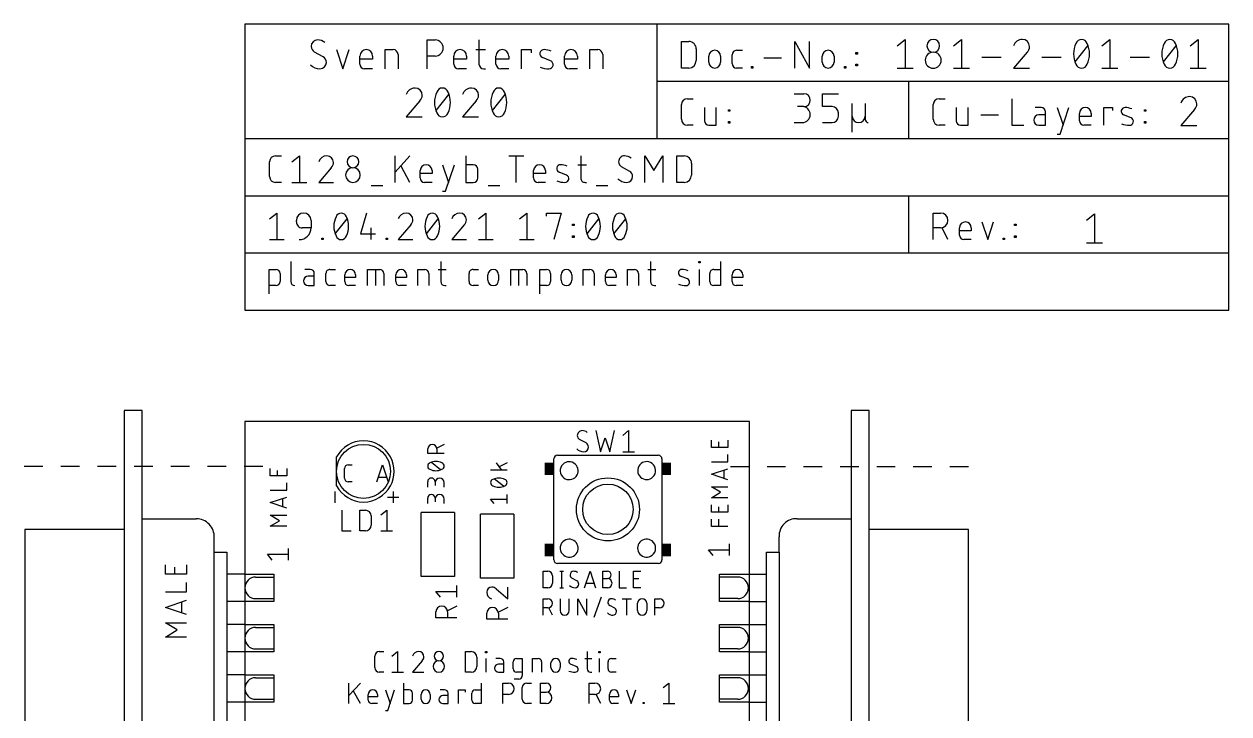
# Model space of a CAD drawing. Extents: x -12.2 to 54.6, y -5.6 to 69.1.
# Drawn here: x -12.2 to 54.6, y 30.8 to 69.1 of the extents above; entities that cross this region are included whole.
import ezdxf

# ---------------------------------------------------------------- set-up
doc = ezdxf.new("R2010")
doc.units = 0
for name, color, linetype in [('20', 30, 'CONTINUOUS'), ('21', 253, 'CONTINUOUS'), ('25', 253, 'CONTINUOUS'), ('48', 213, 'CONTINUOUS'), ('51', 253, 'CONTINUOUS')]:
    doc.layers.add(name, color=color, linetype=linetype)

# ---------------------------------------------------------------- blocks, each defined once
blk = doc.blocks.new('RECT')
blk.add_solid([(-0.5, -0.5), (0.5, -0.5), (-0.5, 0.5), (0.5, 0.5)])

msp = doc.modelspace()

# ---------------------------------------------------------------- linework, layer by layer
at = {"layer": '20'}
for p, q in [((0, 47), (0, -5)), ((28, 47), (0, 47)), ((28, -5), (28, 47))]:
    msp.add_line(p, q, dxfattribs=at)
at = {"layer": '21'}
for p, q in [((2.5485, 55.8864), (2.5485, 54.7645)), ((10.8694, 55.8864), (10.8694, 54.7645)), ((22.5046, 55.8864), (22.5046, 54.7645)), ((25.2019, 55.8116), (25.2019, 55.8864)), ((25.2019, 55.8864), (25.2767, 55.8864)), ((25.2767, 55.8116), (25.2019, 55.8116)), ((25.2767, 55.8864), (25.2767, 55.8116)), ((26.3968, 55.8864), (26.3968, 54.5402)), ((1.3589, 54.0914), (1.3589, 55.4376)), ((1.3589, 55.4376), (1.7328, 55.4376)), ((1.9572, 55.2133), (1.9572, 54.7645)), ((3.632, 55.4376), (3.3329, 55.4376)), ((3.8564, 55.0637), (3.5199, 55.0637)), ((3.8564, 54.5402), (3.8564, 55.2133)), ((4.5006, 54.7645), (4.5006, 55.2133)), ((4.725, 55.4376), (5.0241, 55.4376)), ((5.5481, 54.7645), (5.5481, 55.1385)), ((6.1464, 54.9889), (5.5481, 54.9889)), ((6.1464, 55.1385), (6.1464, 54.9889)), ((6.813, 54.5402), (6.813, 55.4376)), ((6.813, 55.4376), (7.4861, 55.4376)), ((7.2617, 54.5402), (7.2617, 55.4376)), ((7.7105, 55.2133), (7.7105, 54.5402)), ((8.3771, 54.7645), (8.3771, 55.1385)), ((8.9754, 54.9889), (8.3771, 54.9889)), ((8.9754, 55.1385), (8.9754, 54.9889)), ((9.609, 54.5402), (9.609, 55.4376)), ((9.609, 55.4376), (9.983, 55.4376)), ((10.2074, 55.2133), (10.2074, 54.5402)), ((10.7198, 55.4376), (11.1685, 55.4376)), ((12.44, 54.7645), (12.44, 55.2133)), ((12.6643, 55.4376), (12.9635, 55.4376)), ((13.4875, 54.8393), (13.4875, 55.1385)), ((14.0858, 55.1385), (14.0858, 54.8393)), ((14.7524, 54.5402), (14.7524, 55.4376)), ((14.7524, 55.4376), (15.4255, 55.4376)), ((15.2011, 54.5402), (15.2011, 55.4376)), ((15.6498, 55.2133), (15.6498, 54.5402)), ((16.3706, 54.0914), (16.3706, 55.4376)), ((16.3706, 55.4376), (16.7446, 55.4376)), ((16.969, 55.2133), (16.969, 54.7645)), ((17.5484, 54.8393), (17.5484, 55.1385)), ((18.1467, 55.1385), (18.1467, 54.8393)), ((18.7804, 54.5402), (18.7804, 55.4376)), ((18.7804, 55.4376), (19.1543, 55.4376)), ((19.3787, 55.2133), (19.3787, 54.5402)), ((20.0123, 54.7645), (20.0123, 55.1385)), ((20.6106, 54.9889), (20.0123, 54.9889)), ((20.6106, 55.1385), (20.6106, 54.9889)), ((21.2443, 54.5402), (21.2443, 55.4376)), ((21.2443, 55.4376), (21.6182, 55.4376)), ((21.8426, 55.2133), (21.8426, 54.5402)), ((22.355, 55.4376), (22.8038, 55.4376)), ((24.5594, 54.9141), (24.1854, 55.0637)), ((25.2393, 54.5402), (25.2393, 55.4376)), ((25.7985, 54.7645), (25.7985, 55.2133)), ((26.0229, 55.4376), (26.3968, 55.4376)), ((27.0391, 54.7645), (27.0391, 55.1385)), ((27.6374, 54.9889), (27.0391, 54.9889)), ((27.6374, 55.1385), (27.6374, 54.9889)), ((1.7328, 54.5402), (1.3589, 54.5402)), ((3.5199, 54.5402), (3.8564, 54.5402)), ((5.0241, 54.5402), (4.725, 54.5402)), ((6.1464, 54.5402), (5.7725, 54.5402)), ((8.9754, 54.5402), (8.6014, 54.5402)), ((11.0937, 54.5402), (11.1685, 54.5402)), ((12.9635, 54.5402), (12.6643, 54.5402)), ((16.7446, 54.5402), (16.3706, 54.5402)), ((20.6106, 54.5402), (20.2367, 54.5402)), ((22.729, 54.5402), (22.8038, 54.5402)), ((26.3968, 54.5402), (26.0229, 54.5402)), ((27.6374, 54.5402), (27.2635, 54.5402)), ((-5.7, 47.6), (-6.7, 47.6)), ((-6.7, 47.6), (-6.7, 41)), ((-5.7, 41.6), (-5.7, 47.6)), ((34.65, 47.6), (33.65, 47.6)), ((33.65, 47.6), (33.65, 41.6)), ((34.65, 41), (34.65, 47.6)), ((25.8948, 45.5561), (25.8948, 45.9625)), ((26.8092, 45.5561), (25.8948, 45.5561)), ((26.3012, 45.5561), (26.3012, 45.8609)), ((26.8092, 45.9625), (26.8092, 45.5561)), ((17.3975, 45.1188), (22.8975, 45.1188)), ((26.8092, 44.7637), (26.8092, 45.1701)), ((-11.2143, 44.5), (-12.25, 44.5)), ((-9.1786, 44.5), (-10.2143, 44.5)), ((-7.1429, 44.5), (-8.1786, 44.5)), ((-5.1071, 44.5), (-6.1429, 44.5)), ((-3.0714, 44.5), (-4.1071, 44.5)), ((-1.0357, 44.5), (-2.0714, 44.5)), ((1, 44.5), (-0.0357, 44.5)), ((1.4111, 43.9793), (1.4111, 44.3857)), ((1.8175, 43.9793), (1.8175, 44.2841)), ((2.3255, 44.3857), (2.3255, 43.9793)), ((25.8948, 44.7637), (26.8092, 44.7637)), ((25.8948, 44.0708), (26.8092, 44.3756)), ((26.5806, 44.2994), (26.5806, 43.8422)), ((26.95, 44.5), (27.9786, 44.5)), ((28.9786, 44.5), (30.0071, 44.5)), ((31.0071, 44.5), (32.0357, 44.5)), ((33.0357, 44.5), (34.0643, 44.5)), ((35.0643, 44.5), (36.0929, 44.5)), ((37.0929, 44.5), (38.1214, 44.5)), ((39.1214, 44.5), (40.15, 44.5)), ((2.3255, 43.9793), (1.4111, 43.9793)), ((2.3255, 43.1868), (2.3255, 43.5932)), ((17.1475, 40.6688), (17.1475, 43.5688)), ((23.1475, 43.5688), (23.1475, 40.7188)), ((26.8092, 43.766), (25.8948, 44.0708)), ((1.4111, 43.1868), (2.3255, 43.1868)), ((1.4111, 42.4939), (2.3255, 42.7987)), ((4.9975, 43.115), (4.9975, 42.48)), ((7.9138, 42.7975), (8.5488, 42.7975)), ((8.2313, 43.115), (8.2313, 42.48)), ((26.4028, 43.0649), (25.8948, 43.3697)), ((25.8948, 43.3697), (26.8092, 43.3697)), ((25.8948, 42.7601), (26.4028, 43.0649)), ((2.3255, 42.1891), (1.4111, 42.4939)), ((2.0968, 42.7225), (2.0968, 42.2653)), ((26.8092, 42.7601), (25.8948, 42.7601)), ((25.8948, 41.9595), (25.8948, 42.3659)), ((26.3012, 41.9595), (26.3012, 42.2643)), ((26.8092, 42.3659), (26.8092, 41.9595)), ((-5.7, 0.4), (-5.7, 41.6)), ((-5.7, 41.6), (-2.7, 41.6)), ((1.9191, 41.4881), (1.4111, 41.7929)), ((1.4111, 41.7929), (2.3255, 41.7929)), ((1.4111, 41.1833), (1.9191, 41.4881)), ((9.7854, 38.3858), (9.7854, 41.9417)), ((11.6396, 41.9417), (9.7854, 41.9417)), ((11.6396, 41.9417), (11.6396, 38.3858)), ((13.0779, 38.3045), (13.0779, 41.8605)), ((14.9321, 41.8605), (13.0779, 41.8605)), ((14.9321, 41.8605), (14.9321, 38.3045)), ((26.8092, 41.9595), (25.8948, 41.9595)), ((25.8948, 41.1671), (25.8948, 41.5735)), ((26.3012, 41.1671), (26.3012, 41.5735)), ((30.65, 41.6), (33.65, 41.6)), ((33.65, 41.6), (33.65, 0.4)), ((-6.7, 41), (-12.2, 41)), ((-12.2, 41), (-12.2, 1)), ((-6.7, 41), (-6.7, 1)), ((2.3255, 41.1833), (1.4111, 41.1833)), ((26.8092, 41.1671), (25.8948, 41.1671)), ((34.65, 1), (34.65, 41)), ((40.15, 41), (34.65, 41)), ((40.15, 1), (40.15, 41)), ((-1.7, 39.75), (-1.7, 40.55)), ((26.8992, 39.5508), (26.8992, 40.1999)), ((29.65, 39.75), (29.65, 40.6)), ((-1.7, 2.25), (-1.7, 39.75)), ((-1.7, 39.75), (-1, 39.75)), ((-1, 39.75), (-1, 2.25)), ((1.5104, 39.3001), (1.2508, 39.6246)), ((1.2508, 39.6246), (2.4192, 39.6246)), ((2.4192, 39.3001), (2.4192, 39.9492)), ((25.9904, 39.5508), (25.7308, 39.8754)), ((25.7308, 39.8754), (26.8992, 39.8754)), ((28.95, 2.25), (28.95, 39.75)), ((28.95, 39.75), (29.65, 39.75)), ((29.65, 39.75), (29.65, 2.25)), ((-4.3992, 38.5299), (-4.3992, 39.0492)), ((-3.8799, 38.5299), (-3.8799, 38.9194)), ((-3.2308, 39.0492), (-3.2308, 38.5299)), ((22.5475, 39.1187), (17.3975, 39.1187)), ((-3.2308, 38.5299), (-4.3992, 38.5299)), ((0, 38.514), (-1, 38.514)), ((11.6396, 38.3858), (9.7854, 38.3858)), ((14.9321, 38.3045), (13.0779, 38.3045)), ((16.5608, 37.7698), (16.5608, 38.6842)), ((16.5608, 38.6842), (16.8148, 38.6842)), ((17.0688, 38.4302), (17.0688, 38.0238)), ((17.4752, 38.6842), (17.6784, 38.6842)), ((17.5768, 38.6842), (17.5768, 37.7698)), ((18.4302, 38.1508), (18.1508, 38.3032)), ((18.857, 37.7698), (19.1618, 38.6842)), ((19.1618, 38.6842), (19.4666, 37.7698)), ((19.8679, 37.7698), (19.8679, 38.6842)), ((19.8679, 38.6842), (20.1219, 38.6842)), ((19.8679, 38.2778), (20.1219, 38.2778)), ((20.7691, 38.6842), (20.7691, 37.7698)), ((21.5615, 37.7698), (21.5615, 38.6842)), ((21.5615, 38.6842), (21.9679, 38.6842)), ((21.5615, 38.2778), (21.8663, 38.2778)), ((27.95, 38.514), (28.95, 38.514)), ((-4.3992, 37.5393), (-3.2308, 37.5393)), ((-3.2308, 37.5393), (-3.2308, 38.0586)), ((16.8148, 37.7698), (16.5608, 37.7698)), ((17.4752, 37.7698), (17.6784, 37.7698)), ((19.3904, 37.9984), (18.9332, 37.9984)), ((20.1219, 37.7698), (19.8679, 37.7698)), ((20.7691, 37.7698), (21.1755, 37.7698)), ((21.9679, 37.7698), (21.5615, 37.7698)), ((-4.3992, 36.6805), (-3.2308, 37.07)), ((-3.5229, 36.9726), (-3.5229, 36.3884)), ((0, 37.014), (-1, 37.014)), ((16.5608, 36.2458), (16.5608, 37.1602)), ((16.5608, 37.1602), (16.8148, 37.1602)), ((17.4991, 37.1602), (17.4991, 36.4998)), ((18.007, 36.4998), (18.007, 37.1602)), ((18.4744, 36.2458), (18.4744, 37.1602)), ((18.4744, 37.1602), (18.9824, 36.2458)), ((18.9824, 36.2458), (18.9824, 37.1602)), ((19.3786, 36.1442), (19.785, 37.2618)), ((20.5267, 36.6268), (20.2473, 36.7792)), ((20.9433, 37.1602), (21.4513, 37.1602)), ((21.1973, 36.2458), (21.1973, 37.1602)), ((21.7967, 36.4998), (21.7967, 36.9062)), ((22.3047, 36.9062), (22.3047, 36.4998)), ((22.7568, 36.2458), (22.7568, 37.1602)), ((22.7568, 37.1602), (23.0108, 37.1602)), ((27.95, 37.014), (28.95, 37.014)), ((-3.2308, 36.291), (-4.3992, 36.6805)), ((16.8148, 36.6522), (16.5608, 36.6522)), ((17.0688, 36.2458), (16.8656, 36.6522)), ((23.0108, 36.6522), (22.7568, 36.6522)), ((-3.7501, 35.4232), (-4.3992, 35.8127)), ((-4.3992, 35.8127), (-3.2308, 35.8127)), ((0, 35.72), (-1, 35.72)), ((27.95, 35.72), (28.95, 35.72)), ((-4.3992, 35.0337), (-3.7501, 35.4232)), ((-3.2308, 35.0337), (-4.3992, 35.0337)), ((0, 34.22), (-1, 34.22)), ((7.4613, 34.2265), (7.7153, 34.2265)), ((8.1635, 33.9725), (8.481, 34.2265)), ((8.481, 34.2265), (8.481, 33.0835)), ((12.2402, 33.0835), (12.2402, 34.2265)), ((12.2402, 34.2265), (12.5577, 34.2265)), ((13.3641, 34.163), (13.3641, 34.2265)), ((13.3641, 34.2265), (13.4276, 34.2265)), ((13.4276, 34.163), (13.3641, 34.163)), ((13.4276, 34.2265), (13.4276, 34.163)), ((18.9989, 34.2265), (18.9989, 33.274)), ((19.6506, 34.163), (19.6506, 34.2265)), ((19.6506, 34.2265), (19.7141, 34.2265)), ((19.7141, 34.163), (19.6506, 34.163)), ((19.7141, 34.2265), (19.7141, 34.163)), ((27.95, 34.22), (28.95, 34.22)), ((7.2073, 33.3375), (7.2073, 33.9725)), ((9.8462, 33.7185), (9.3065, 33.0835)), ((12.8752, 33.909), (12.8752, 33.401)), ((13.3959, 33.0835), (13.3959, 33.8455)), ((14.1767, 33.8455), (13.9227, 33.8455)), ((14.3672, 33.528), (14.0814, 33.528)), ((14.3672, 33.0835), (14.3672, 33.655)), ((14.8879, 33.274), (14.8879, 33.655)), ((15.0784, 33.8455), (15.3959, 33.8455)), ((15.3959, 33.8455), (15.3959, 32.893)), ((15.9613, 33.0835), (15.9613, 33.8455)), ((15.9613, 33.8455), (16.2788, 33.8455)), ((16.4693, 33.655), (16.4693, 33.0835)), ((16.99, 33.3375), (16.99, 33.5915)), ((17.498, 33.5915), (17.498, 33.3375)), ((18.3933, 33.401), (18.0758, 33.528)), ((18.8719, 33.8455), (19.2529, 33.8455)), ((19.6824, 33.0835), (19.6824, 33.8455)), ((20.1538, 33.274), (20.1538, 33.655)), ((20.3443, 33.8455), (20.5983, 33.8455)), ((0, 32.926), (-1, 32.926)), ((7.7153, 33.0835), (7.4613, 33.0835)), ((8.1635, 33.0835), (8.7985, 33.0835)), ((9.3065, 33.0835), (9.9415, 33.0835)), ((12.5577, 33.0835), (12.2402, 33.0835)), ((14.0814, 33.0835), (14.3672, 33.0835)), ((15.3959, 33.0835), (15.0784, 33.0835)), ((19.1894, 33.0835), (19.2529, 33.0835)), ((20.5983, 33.0835), (20.3443, 33.0835)), ((27.95, 32.926), (28.95, 32.926)), ((5.7785, 31.3373), (5.7785, 32.4802)), ((6.4135, 32.4802), (5.7785, 31.7818)), ((7.8042, 32.0993), (8.0582, 31.3373)), ((7.9312, 30.9563), (8.3122, 32.0993)), ((8.8014, 32.4802), (8.8014, 31.3373)), ((9.1189, 32.0993), (8.8014, 32.0993)), ((11.0868, 32.0993), (10.8328, 32.0993)), ((11.8502, 31.3373), (11.8502, 32.0993)), ((11.8502, 32.0993), (12.2312, 32.0993)), ((12.2312, 32.0993), (12.2312, 31.9723)), ((12.7886, 32.0993), (13.1061, 32.0993)), ((13.1061, 32.4802), (13.1061, 31.3373)), ((14.3129, 31.3373), (14.3129, 32.4802)), ((14.3129, 32.4802), (14.6304, 32.4802)), ((15.2054, 32.7025), (14.9514, 32.7025)), ((15.395, 31.5913), (15.395, 32.2263)), ((15.649, 32.4802), (15.903, 32.4802)), ((16.4084, 31.3373), (16.4084, 32.4802)), ((16.4084, 32.4802), (16.7259, 32.4802)), ((19.1135, 31.3373), (19.1135, 32.4802)), ((19.1135, 32.4802), (19.431, 32.4802)), ((21.188, 32.0993), (21.442, 31.3373)), ((21.442, 31.3373), (21.696, 32.0993)), ((23.22, 32.2263), (23.5375, 32.4802)), ((23.5375, 32.4802), (23.5375, 31.3373)), ((0, 31.426), (-1, 31.426)), ((6.4135, 31.3373), (6.0325, 32.0358)), ((6.8517, 31.5278), (6.8517, 31.8453)), ((7.3597, 31.7183), (6.8517, 31.7183)), ((7.3597, 31.8453), (7.3597, 31.7183)), ((9.3094, 31.5278), (9.3094, 31.9088)), ((9.7853, 31.5913), (9.7853, 31.8453)), ((10.2933, 31.8453), (10.2933, 31.5913)), ((11.2773, 31.7818), (10.9916, 31.7818)), ((11.2773, 31.3373), (11.2773, 31.9088)), ((12.5981, 31.5278), (12.5981, 31.9088)), ((14.6304, 31.8453), (14.3129, 31.8453)), ((16.4084, 31.9723), (16.7259, 31.9723)), ((19.431, 31.8453), (19.1135, 31.8453)), ((19.7485, 31.3373), (19.4945, 31.8453)), ((20.2355, 31.5278), (20.2355, 31.8453)), ((20.7435, 31.7183), (20.2355, 31.7183)), ((20.7435, 31.8453), (20.7435, 31.7183)), ((27.95, 31.426), (28.95, 31.426)), ((7.3597, 31.3373), (7.0422, 31.3373)), ((7.8042, 30.9563), (7.9312, 30.9563)), ((8.8014, 31.3373), (9.1189, 31.3373)), ((10.9916, 31.3373), (11.2773, 31.3373)), ((13.1061, 31.3373), (12.7886, 31.3373)), ((15.903, 31.3373), (15.649, 31.3373)), ((16.7259, 31.3373), (16.4084, 31.3373)), ((20.7435, 31.3373), (20.426, 31.3373)), ((22.0961, 31.3373), (22.0961, 31.4008)), ((22.0961, 31.4008), (22.1596, 31.4008)), ((22.1596, 31.3373), (22.0961, 31.3373)), ((22.1596, 31.4008), (22.1596, 31.3373)), ((23.22, 31.3373), (23.855, 31.3373))]:
    msp.add_line(p, q, dxfattribs=at)
for radius in [1.75, 1.4]:
    msp.add_circle((20.1475, 42.1187), radius, dxfattribs=at)
for centre, radius, start, end in [((1.7328, 55.2133), 0.2244, 0, 90), ((3.5199, 54.8019), 0.2618, 90, 270), ((3.632, 55.2133), 0.2244, 0, 90), ((4.725, 55.2133), 0.2244, 89.9992, 180), ((5.8473, 55.1385), 0.2992, 0, 180), ((7.4861, 55.2133), 0.2244, 0, 90), ((8.6762, 55.1385), 0.2992, 0, 180), ((9.983, 55.2133), 0.2244, 0, 90), ((12.6643, 55.2133), 0.2244, 89.9992, 180), ((13.7866, 55.1385), 0.2992, 0, 180), ((13.7866, 54.8393), 0.2992, 180, 0), ((15.4255, 55.2133), 0.2244, 0, 90), ((16.7446, 55.2133), 0.2244, 0, 90), ((17.8475, 55.1385), 0.2992, 0, 180), ((17.8475, 54.8393), 0.2992, 180, 0), ((19.1543, 55.2133), 0.2244, 0, 90), ((20.3115, 55.1385), 0.2992, 0, 180), ((21.6182, 55.2133), 0.2244, 0, 90), ((24.2574, 55.2437), 0.1939, 89.181, 248.1986), ((24.2481, 54.5884), 0.8493, 65.7609, 89.181), ((24.4874, 54.734), 0.1939, 269.181, 68.1986), ((26.0229, 55.2133), 0.2244, 89.9992, 180), ((27.3382, 55.1385), 0.2992, 0, 180), ((1.7328, 54.7645), 0.2244, 270.0008, 0), ((2.7729, 54.7645), 0.2244, 180, 270), ((4.725, 54.7645), 0.2244, 180, 270), ((5.7725, 54.7645), 0.2244, 180, 270), ((8.6014, 54.7645), 0.2244, 180, 270), ((11.0937, 54.7645), 0.2244, 180, 270), ((12.6643, 54.7645), 0.2244, 180, 270), ((16.7446, 54.7645), 0.2244, 270.0008, 0), ((20.2367, 54.7645), 0.2244, 180, 270), ((22.729, 54.7645), 0.2244, 180, 270), ((24.5027, 55.8085), 1.2684, 250.2096, 269.181), ((26.0229, 54.7645), 0.2244, 180, 270), ((27.2635, 54.7645), 0.2244, 180, 270), ((6.585, 44.2263), 1.7, 28.0725, 151.9275), ((6.585, 44.2263), 1.7, 28.0725, 151.9275), ((17.9977, 44.2654), 0.4975, 232.8791, 134.749), ((22.2973, 44.2721), 0.4975, 52.8791, 314.749), ((6.585, 44.2263), 1.7, 208.0725, 331.9275), ((6.585, 44.2263), 1.7, 208.0725, 331.9275), ((-2.6994, 40.5994), 1.0006, 357.1716, 90.034), ((30.6, 40.65), 0.9513, 86.9872, 183.0128), ((17.9977, 39.9654), 0.4975, 232.8791, 134.749), ((22.2975, 39.9688), 0.5, 53.1301, 306.8699), ((16.8148, 38.4302), 0.254, 0, 90), ((18.2524, 38.481), 0.2032, 90, 180), ((18.2556, 38.481), 0.2064, 180, 239.4898), ((18.2524, 38.3032), 0.381, 53.1301, 90), ((18.3255, 37.973), 0.2064, 360, 59.4898), ((20.1219, 38.481), 0.2032, 270, 90), ((20.1219, 38.0238), 0.254, 270, 90), ((16.8148, 38.0238), 0.254, 270, 0), ((18.3286, 38.1991), 0.4293, 224.7602, 270), ((18.3286, 37.973), 0.2032, 270, 0), ((16.8148, 36.9062), 0.254, 270, 90), ((20.3489, 36.957), 0.2032, 90, 180), ((20.3521, 36.957), 0.2064, 180, 239.4898), ((20.3489, 36.7792), 0.381, 53.1301, 90), ((22.0507, 36.9062), 0.254, 0, 180), ((23.0108, 36.9062), 0.254, 270, 90), ((17.7531, 36.4998), 0.254, 180, 0), ((20.4251, 36.6751), 0.4293, 224.7602, 270), ((20.4251, 36.449), 0.2032, 270, 0), ((20.4219, 36.449), 0.2064, 360, 59.4898), ((22.0507, 36.4998), 0.254, 180, 0), ((7.4613, 33.9725), 0.254, 90, 180), ((9.6557, 33.8594), 0.3671, 90, 162.0547), ((9.6557, 33.9408), 0.2858, 0, 90), ((10.767, 33.9725), 0.254, 0, 180), ((12.5577, 33.909), 0.3175, 0, 90), ((9.6346, 33.9408), 0.3069, 313.6027, 0.0001), ((10.767, 33.401), 0.3175, 0, 180), ((10.767, 33.9725), 0.254, 180, 0), ((14.0814, 33.3058), 0.2223, 90, 270), ((14.1767, 33.655), 0.1905, 0, 90), ((15.0784, 33.655), 0.1905, 90, 180), ((16.2788, 33.655), 0.1905, 0, 90), ((17.244, 33.5915), 0.254, 0, 180), ((18.137, 33.6809), 0.1646, 89.1811, 248.1992), ((18.129, 33.1244), 0.7211, 65.7613, 89.1811), ((20.3443, 33.655), 0.1905, 90, 180), ((7.4613, 33.3375), 0.254, 180, 270), ((10.767, 33.401), 0.3175, 180, 0), ((12.5577, 33.401), 0.3175, 270, 0), ((15.0784, 33.274), 0.1905, 180, 270), ((15.2054, 32.893), 0.1905, 270, 0), ((17.244, 33.3375), 0.254, 180, 0), ((18.3452, 34.1603), 1.077, 250.2092, 269.1811), ((18.3322, 33.2481), 0.1646, 269.1811, 68.1992), ((19.1894, 33.274), 0.1905, 180, 270), ((20.3443, 33.274), 0.1905, 180, 270), ((7.1057, 31.8453), 0.254, 0, 180), ((9.1189, 31.9088), 0.1905, 0, 90), ((10.0393, 31.8453), 0.254, 0, 180), ((11.0868, 31.9088), 0.1905, 0, 90), ((12.7886, 31.9088), 0.1905, 90, 180), ((14.6304, 32.1628), 0.3175, 270, 90), ((15.649, 32.2263), 0.254, 90, 180), ((16.7259, 32.2263), 0.254, 270, 90), ((19.431, 32.1628), 0.3175, 270, 90), ((20.4895, 31.8453), 0.254, 0, 180), ((7.0422, 31.5278), 0.1905, 180, 270), ((9.1189, 31.5278), 0.1905, 270, 0), ((10.0393, 31.5913), 0.254, 180, 0), ((10.9916, 31.5595), 0.2223, 90, 270), ((12.7886, 31.5278), 0.1905, 180, 270), ((15.649, 31.5913), 0.254, 180, 270), ((16.7259, 31.6547), 0.3175, 270, 90), ((20.426, 31.5278), 0.1905, 180, 270)]:
    msp.add_arc(centre, radius, start, end, dxfattribs=at)
at = {"layer": '25'}
for p, q in [((19.4809, 46.488), (19.7405, 45.3195)), ((20.2598, 45.3195), (20.5194, 46.488)), ((20.971, 46.2283), (21.2956, 46.488)), ((21.2956, 46.488), (21.2956, 45.3195)), ((10.1473, 45.2174), (10.1473, 45.4714)), ((11.0617, 45.7254), (10.6553, 45.5222)), ((10.6553, 45.4714), (10.6553, 45.2174)), ((18.9376, 45.8064), (18.5806, 46.0011)), ((19.7405, 45.3195), (20.0002, 46.0985)), ((20.0002, 46.0985), (20.2598, 45.3195)), ((11.0617, 45.2174), (10.1473, 45.2174)), ((20.971, 45.3195), (21.6201, 45.3195)), ((10.8585, 44.3167), (10.3505, 44.7231)), ((14.5542, 44.2984), (13.6398, 44.2984)), ((13.9446, 44.7048), (14.2494, 44.2984)), ((14.5542, 44.7048), (14.1224, 44.4762)), ((10.1473, 43.3514), (10.1473, 43.6563)), ((10.5537, 43.6563), (10.5537, 43.4531)), ((11.0617, 43.3514), (11.0617, 43.6055)), ((14.351, 43.4023), (13.843, 43.8087)), ((14.5542, 42.437), (14.5542, 42.9451)), ((10.1473, 42.437), (10.1473, 42.7418)), ((10.5537, 42.7418), (10.5537, 42.5387)), ((11.0617, 42.437), (11.0617, 42.6911)), ((13.843, 42.437), (13.6398, 42.6911)), ((13.6398, 42.6911), (14.5542, 42.6911)), ((5.3848, 42.0703), (5.3848, 40.9273)), ((6.3728, 40.9273), (6.3728, 42.0703)), ((6.3728, 42.0703), (6.6903, 42.0703)), ((7.0078, 41.7527), (7.0078, 41.2448)), ((7.5539, 41.8163), (7.8714, 42.0703)), ((7.8714, 42.0703), (7.8714, 40.9273)), ((5.3848, 40.9273), (5.8928, 40.9273)), ((6.6903, 40.9273), (6.3728, 40.9273)), ((7.5539, 40.9273), (8.1889, 40.9273)), ((10.8642, 37.2413), (10.6045, 37.5659)), ((10.6045, 37.5659), (11.7729, 37.5659)), ((11.7729, 37.2413), (11.7729, 37.8905)), ((13.9401, 37.7118), (14.5892, 37.1601)), ((14.5892, 37.1601), (14.5892, 37.8092)), ((10.6045, 36.1057), (10.6045, 36.4303)), ((11.7729, 36.1057), (10.6045, 36.1057)), ((11.7729, 36.7548), (11.2537, 36.4952)), ((11.2537, 36.4303), (11.2537, 36.1057)), ((13.4208, 36.0245), (13.4208, 36.349)), ((14.5892, 36.6736), (14.0699, 36.4139)), ((14.0699, 36.349), (14.0699, 36.0245)), ((14.5892, 36.0245), (13.4208, 36.0245))]:
    msp.add_line(p, q, dxfattribs=at)
for centre, radius, start, end in [((18.7144, 46.2283), 0.2637, 179.9998, 239.4902), ((18.7104, 46.2283), 0.2596, 89.9993, 180), ((18.7104, 46.0011), 0.4868, 53.1301, 89.9993), ((10.4013, 45.4714), 0.254, 0, 180), ((18.8078, 45.8681), 0.5485, 224.761, 269.9999), ((18.8078, 45.5792), 0.2596, 270, 0), ((18.8037, 45.5792), 0.2637, 0.0001, 59.4899), ((10.3353, 44.5199), 0.188, 108.9246, 180.0001), ((10.3353, 44.5199), 0.188, 179.9999, 251.0754), ((10.6045, 44.0203), 0.7535, 90, 115.9892), ((10.6045, 45.0194), 0.7535, 244.0108, 270), ((10.6045, 44.0203), 0.7535, 64.0108, 90), ((10.6045, 45.0194), 0.7535, 270, 295.9892), ((10.8737, 44.5199), 0.188, 359.9999, 71.0754), ((10.8737, 44.5199), 0.188, 288.9246, 0.0001), ((10.3505, 43.6563), 0.2032, 0, 180), ((10.8077, 43.6055), 0.254, 0, 180), ((13.8278, 43.6055), 0.188, 108.9246, 180.0001), ((13.8278, 43.6055), 0.188, 179.9999, 251.0754), ((14.097, 43.1059), 0.7535, 90, 115.9892), ((14.097, 43.1059), 0.7535, 64.0108, 90), ((14.3662, 43.6055), 0.188, 359.9999, 71.0754), ((14.3662, 43.6055), 0.188, 288.9246, 0.0001), ((10.3505, 42.7418), 0.2032, 0, 180), ((10.8077, 42.6911), 0.254, 0, 180), ((14.097, 44.105), 0.7535, 244.0108, 270), ((14.097, 44.105), 0.7535, 270, 295.9892), ((6.6903, 41.7527), 0.3175, 0, 90), ((6.6903, 41.2448), 0.3175, 270, 0), ((13.7129, 37.5171), 0.2921, 90, 180), ((13.7961, 37.5171), 0.3753, 180.0001, 252.0554), ((13.7129, 37.4955), 0.3137, 43.6034, 90.0002), ((10.9291, 36.4303), 0.3246, 0, 180), ((13.7454, 36.349), 0.3246, 0, 180)]:
    msp.add_arc(centre, radius, start, end, dxfattribs=at)
at = {"layer": '48'}
for p, q in [((22.86, 69.0563), (0, 69.0563)), ((0, 69.0563), (0, 62.7063)), ((54.61, 69.0563), (22.86, 69.0563)), ((22.86, 69.0563), (22.86, 65.8813)), ((54.61, 65.8813), (54.61, 69.0563)), ((36.1948, 67.8498), (36.6393, 68.2054)), ((36.6393, 68.2054), (36.6393, 66.6052)), ((39.321, 67.8498), (39.7655, 68.2054)), ((39.7655, 68.2054), (39.7655, 66.6052)), ((47.5535, 67.8498), (47.998, 68.2054)), ((47.998, 68.2054), (47.998, 66.6052)), ((52.4512, 67.8498), (52.8957, 68.2054)), ((52.8957, 68.2054), (52.8957, 66.6052)), ((5.0797, 67.6402), (5.4353, 66.5734)), ((5.4353, 66.5734), (5.7909, 67.6402)), ((7.7891, 66.5734), (7.7891, 67.6402)), ((7.7891, 67.6402), (8.2336, 67.6402)), ((10.1202, 66.5734), (10.1202, 68.1736)), ((10.1202, 68.1736), (10.5647, 68.1736)), ((12.8151, 67.6402), (13.3485, 67.6402)), ((12.9929, 68.1736), (12.9929, 66.8401)), ((15.3535, 66.5734), (15.3535, 67.6402)), ((15.3535, 67.6402), (15.8869, 67.6402)), ((15.8869, 67.6402), (15.8869, 67.4624)), ((19.1478, 66.5734), (19.1478, 67.6402)), ((19.1478, 67.6402), (19.5922, 67.6402)), ((24.2316, 66.6179), (24.2316, 68.0911)), ((24.2316, 68.0911), (24.6408, 68.0911)), ((25.05, 67.6818), (25.05, 67.0271)), ((27.2865, 67.6), (27.6139, 67.6)), ((30.5248, 66.6179), (30.5248, 68.0911)), ((30.5248, 68.0911), (31.3432, 66.6179)), ((31.3432, 66.6179), (31.3432, 68.0911)), ((46.0792, 66.9608), (46.7904, 67.8498)), ((50.977, 66.9608), (51.6882, 67.8498)), ((4.3473, 67.2401), (3.8583, 67.5069)), ((6.3823, 66.8401), (6.3823, 67.2846)), ((7.0935, 67.1068), (6.3823, 67.1068)), ((7.0935, 67.2846), (7.0935, 67.1068)), ((8.5003, 67.3735), (8.5003, 66.5734)), ((10.5647, 67.2846), (10.1202, 67.2846)), ((11.5927, 66.8401), (11.5927, 67.2846)), ((12.3039, 67.1068), (11.5927, 67.1068)), ((12.3039, 67.2846), (12.3039, 67.1068)), ((13.9373, 66.8401), (13.9373, 67.2846)), ((14.6485, 67.1068), (13.9373, 67.1068)), ((14.6485, 67.2846), (14.6485, 67.1068)), ((16.9641, 67.0179), (16.5196, 67.1957)), ((17.7409, 66.8401), (17.7409, 67.2846)), ((18.4521, 67.1068), (17.7409, 67.1068)), ((18.4521, 67.2846), (18.4521, 67.1068)), ((19.859, 67.3735), (19.859, 66.5734)), ((25.7505, 66.9452), (25.7505, 67.2726)), ((26.4052, 67.2726), (26.4052, 66.9452)), ((27.041, 66.8634), (27.041, 67.3544)), ((28.8077, 67.1908), (29.7898, 67.1908)), ((32.0436, 66.9452), (32.0436, 67.2726)), ((32.6984, 67.2726), (32.6984, 66.9452)), ((33.9158, 67.3954), (33.9158, 67.4772)), ((33.9158, 67.4772), (33.9976, 67.4772)), ((33.9976, 67.3954), (33.9158, 67.3954)), ((33.9976, 67.4772), (33.9976, 67.3954)), ((40.8994, 67.2275), (41.9662, 67.2275)), ((43.4113, 67.4942), (42.6557, 66.6052)), ((44.2341, 67.2275), (45.3009, 67.2275)), ((49.1319, 67.2275), (50.1987, 67.2275)), ((7.0935, 66.5734), (6.649, 66.5734)), ((12.3039, 66.5734), (11.8594, 66.5734)), ((13.2596, 66.5734), (13.3485, 66.5734)), ((14.6485, 66.5734), (14.204, 66.5734)), ((18.4521, 66.5734), (18.0076, 66.5734)), ((24.6408, 66.6179), (24.2316, 66.6179)), ((27.6139, 66.6179), (27.2865, 66.6179)), ((28.1181, 66.6179), (28.1181, 66.6997)), ((28.1181, 66.6997), (28.2, 66.6997)), ((28.2, 66.6179), (28.1181, 66.6179)), ((28.2, 66.6997), (28.2, 66.6179)), ((33.2716, 66.6179), (33.2716, 66.6997)), ((33.2716, 66.6997), (33.3534, 66.6997)), ((33.3534, 66.6179), (33.2716, 66.6179)), ((33.3534, 66.6997), (33.3534, 66.6179)), ((33.9158, 66.7406), (33.9158, 66.8225)), ((33.9158, 66.8225), (33.9976, 66.8225)), ((33.9976, 66.7406), (33.9158, 66.7406)), ((33.9976, 66.8225), (33.9976, 66.7406)), ((36.1948, 66.6052), (37.0838, 66.6052)), ((39.321, 66.6052), (40.21, 66.6052)), ((42.6557, 66.6052), (43.5447, 66.6052)), ((47.5535, 66.6052), (48.4425, 66.6052)), ((52.4512, 66.6052), (53.3402, 66.6052)), ((22.86, 65.8813), (22.86, 62.7063)), ((22.86, 65.8813), (36.83, 65.8813)), ((36.83, 65.8813), (54.61, 65.8813)), ((36.83, 65.8813), (36.83, 62.7063)), ((54.61, 62.7063), (54.61, 65.8813)), ((10.6103, 64.262), (11.3215, 65.151)), ((13.7366, 64.262), (14.4478, 65.151)), ((24.559, 64.916), (24.8864, 64.916)), ((30.4895, 65.1891), (31.0229, 65.1891)), ((32.0526, 64.4779), (32.0526, 65.1891)), ((32.0526, 65.1891), (32.9417, 65.1891)), ((38.529, 64.916), (38.8564, 64.916)), ((42.5708, 64.916), (42.5708, 63.4428)), ((9.714, 64.7954), (8.9583, 63.9064)), ((12.8402, 64.7954), (12.0846, 63.9064)), ((24.2316, 63.7702), (24.2316, 64.5887)), ((25.5077, 64.425), (25.5077, 63.6884)), ((26.1624, 63.4428), (26.1624, 64.425)), ((26.8347, 64.2204), (26.8347, 64.3022)), ((26.8347, 64.3022), (26.9166, 64.3022)), ((26.9166, 64.2204), (26.8347, 64.2204)), ((26.9166, 64.3022), (26.9166, 64.2204)), ((31.0229, 64.4779), (30.6673, 64.4779)), ((32.5861, 64.4779), (32.0526, 64.4779)), ((33.709, 63.0555), (33.709, 64.6557)), ((34.4202, 64.6557), (34.4202, 63.9445)), ((38.2016, 63.7702), (38.2016, 64.5887)), ((39.4777, 64.425), (39.4777, 63.6884)), ((40.1324, 63.4428), (40.1324, 64.425)), ((44.1889, 64.425), (43.8615, 64.425)), ((45.0771, 64.425), (45.4045, 63.4428)), ((45.2408, 62.9518), (45.7319, 64.425)), ((47.6643, 63.4428), (47.6643, 64.425)), ((47.6643, 64.425), (48.1553, 64.425)), ((48.1553, 64.425), (48.1553, 64.2613)), ((49.9224, 64.2204), (49.9224, 64.3022)), ((49.9224, 64.3022), (50.0043, 64.3022)), ((50.0043, 64.2204), (49.9224, 64.2204)), ((50.0043, 64.3022), (50.0043, 64.2204)), ((52.6987, 64.3192), (51.943, 63.4302)), ((8.9583, 63.9064), (9.8473, 63.9064)), ((12.0846, 63.9064), (12.9736, 63.9064)), ((26.8347, 63.5656), (26.8347, 63.6475)), ((26.8347, 63.6475), (26.9166, 63.6475)), ((26.9166, 63.5656), (26.8347, 63.5656)), ((26.9166, 63.6475), (26.9166, 63.5656)), ((30.4895, 63.5889), (30.934, 63.5889)), ((32.0526, 63.5889), (32.5861, 63.5889)), ((32.9417, 63.9445), (32.9417, 64.1223)), ((34.4202, 63.9445), (34.4202, 63.7667)), ((40.8501, 64.0158), (41.8322, 64.0158)), ((44.4344, 64.0158), (44.0661, 64.0158)), ((44.4344, 63.4428), (44.4344, 64.1795)), ((46.3159, 63.6884), (46.3159, 64.0976)), ((46.9707, 63.9339), (46.3159, 63.9339)), ((46.9707, 64.0976), (46.9707, 63.9339)), ((49.1769, 63.8521), (48.7677, 64.0158)), ((49.9224, 63.5656), (49.9224, 63.6475)), ((49.9224, 63.6475), (50.0043, 63.6475)), ((50.0043, 63.5656), (49.9224, 63.5656)), ((50.0043, 63.6475), (50.0043, 63.5656)), ((24.8864, 63.4428), (24.559, 63.4428)), ((25.7532, 63.4428), (26.1624, 63.4428)), ((38.8564, 63.4428), (38.529, 63.4428)), ((39.7232, 63.4428), (40.1324, 63.4428)), ((42.5708, 63.4428), (43.2256, 63.4428)), ((44.0661, 63.4428), (44.4344, 63.4428)), ((45.0771, 62.9518), (45.2408, 62.9518)), ((46.9707, 63.4428), (46.5615, 63.4428)), ((51.943, 63.4302), (52.832, 63.4302)), ((0, 62.7063), (0, 59.5313)), ((0, 62.7063), (22.86, 62.7063)), ((22.86, 62.7063), (36.83, 62.7063)), ((36.83, 62.7063), (54.61, 62.7063)), ((54.61, 59.5313), (54.61, 62.7063)), ((1.699, 61.7411), (2.0264, 61.7411)), ((2.6154, 61.4137), (3.0246, 61.7411)), ((3.0246, 61.7411), (3.0246, 60.2679)), ((8.34, 60.2679), (8.34, 61.7411)), ((9.1585, 61.7411), (8.34, 60.8408)), ((12.2699, 61.7411), (12.2699, 60.2679)), ((14.6567, 61.7411), (15.4751, 61.7411)), ((15.0659, 60.2679), (15.0659, 61.7411)), ((18.6366, 61.7411), (18.6366, 60.5134)), ((22.2059, 60.2679), (22.2059, 61.7411)), ((22.2059, 61.7411), (22.697, 60.9226)), ((22.697, 60.9226), (23.1881, 61.7411)), ((23.1881, 61.7411), (23.1881, 60.2679)), ((23.9726, 60.2679), (23.9726, 61.7411)), ((23.9726, 61.7411), (24.3818, 61.7411)), ((1.3716, 60.5952), (1.3716, 61.4137)), ((4.7976, 61.0863), (4.102, 60.2679)), ((9.1585, 60.2679), (8.6674, 61.1681)), ((9.7337, 60.5134), (9.7337, 60.9226)), ((10.3884, 60.9226), (10.3884, 60.7589)), ((10.9725, 61.25), (11.2999, 60.2679)), ((11.1362, 59.7768), (11.6273, 61.25)), ((12.6792, 61.25), (12.2699, 61.25)), ((12.9247, 60.5134), (12.9247, 61.0045)), ((16.0269, 60.5134), (16.0269, 60.9226)), ((16.6816, 60.9226), (16.6816, 60.7589)), ((18.4729, 61.25), (18.964, 61.25)), ((21.3568, 60.8817), (20.9067, 61.1272)), ((24.791, 61.3318), (24.791, 60.6771)), ((2.0264, 60.2679), (1.699, 60.2679)), ((2.6154, 60.2679), (3.4338, 60.2679)), ((4.102, 60.2679), (4.9204, 60.2679)), ((10.3884, 60.7589), (9.7337, 60.7589)), ((10.3884, 60.2679), (9.9792, 60.2679)), ((12.2699, 60.2679), (12.6792, 60.2679)), ((16.6816, 60.7589), (16.0269, 60.7589)), ((16.6816, 60.2679), (16.2724, 60.2679)), ((17.8472, 60.6771), (17.438, 60.8408)), ((18.8821, 60.2679), (18.964, 60.2679)), ((24.3818, 60.2679), (23.9726, 60.2679)), ((0, 59.5313), (0, 56.3563)), ((0, 59.5313), (36.83, 59.5313)), ((7.0083, 60.1042), (7.6631, 60.1042)), ((10.9725, 59.7768), (11.1362, 59.7768)), ((13.4997, 60.1042), (14.1544, 60.1042)), ((19.4956, 60.1042), (20.1503, 60.1042)), ((36.83, 59.5313), (54.61, 59.5313)), ((36.83, 59.5313), (36.83, 56.3563)), ((54.61, 56.3563), (54.61, 59.5313)), ((1.3716, 58.2387), (1.7808, 58.5661)), ((1.7808, 58.5661), (1.7808, 57.0929)), ((5.0212, 57.4202), (5.676, 58.2387)), ((6.7533, 58.5661), (6.426, 57.4202)), ((10.0756, 57.4202), (10.7303, 58.2387)), ((12.9669, 58.2387), (13.3761, 58.5661)), ((13.3761, 58.5661), (13.3761, 57.0929)), ((15.2463, 58.2387), (15.6555, 58.5661)), ((15.6555, 58.5661), (15.6555, 57.0929)), ((16.7329, 58.4024), (16.7329, 58.5661)), ((16.7329, 58.5661), (17.5513, 58.5661)), ((17.5513, 58.5661), (17.1421, 57.0929)), ((18.995, 57.4202), (19.6498, 58.2387)), ((20.4816, 57.4202), (21.1363, 58.2387)), ((38.2016, 57.0929), (38.2016, 58.5661)), ((38.2016, 58.5661), (38.6108, 58.5661)), ((46.7043, 58.166), (47.1487, 58.5216)), ((47.1487, 58.5216), (47.1487, 56.9214)), ((2.8582, 58.075), (2.8582, 58.1568)), ((3.6766, 57.7476), (3.1856, 57.7476)), ((3.6766, 58.1568), (3.6766, 57.7476)), ((6.9989, 57.7476), (6.9989, 57.0929)), ((9.2028, 57.9113), (8.5072, 57.0929)), ((12.176, 57.9113), (11.4803, 57.0929)), ((18.1913, 57.8704), (18.1913, 57.9522)), ((18.1913, 57.9522), (18.2732, 57.9522)), ((18.2732, 57.8704), (18.1913, 57.8704)), ((18.2732, 57.9522), (18.2732, 57.8704)), ((38.6108, 57.7476), (38.2016, 57.7476)), ((39.02, 57.0929), (38.6927, 57.7476)), ((39.6596, 57.3384), (39.6596, 57.7476)), ((40.3143, 57.5839), (39.6596, 57.5839)), ((40.3143, 57.7476), (40.3143, 57.5839)), ((40.8984, 58.075), (41.2258, 57.0929)), ((41.2258, 57.0929), (41.5532, 58.075)), ((42.721, 57.8704), (42.721, 57.9522)), ((42.721, 57.9522), (42.8028, 57.9522)), ((42.8028, 57.8704), (42.721, 57.8704)), ((42.8028, 57.9522), (42.8028, 57.8704)), ((1.3716, 57.0929), (2.19, 57.0929)), ((4.2671, 57.0929), (4.2671, 57.1747)), ((4.2671, 57.1747), (4.3489, 57.1747)), ((4.3489, 57.0929), (4.2671, 57.0929)), ((4.3489, 57.1747), (4.3489, 57.0929)), ((6.426, 57.4202), (7.2444, 57.4202)), ((7.8349, 57.0929), (7.8349, 57.1747)), ((7.8349, 57.1747), (7.9167, 57.1747)), ((7.9167, 57.0929), (7.8349, 57.0929)), ((7.9167, 57.1747), (7.9167, 57.0929)), ((8.5072, 57.0929), (9.3256, 57.0929)), ((11.4803, 57.0929), (12.2987, 57.0929)), ((12.9669, 57.0929), (13.7853, 57.0929)), ((15.2463, 57.0929), (16.0647, 57.0929)), ((18.1913, 57.2156), (18.1913, 57.2975)), ((18.1913, 57.2975), (18.2732, 57.2975)), ((18.2732, 57.2156), (18.1913, 57.2156)), ((18.2732, 57.2975), (18.2732, 57.2156)), ((40.3143, 57.0929), (39.9051, 57.0929)), ((42.0768, 57.0929), (42.0768, 57.1747)), ((42.0768, 57.1747), (42.1586, 57.1747)), ((42.1586, 57.0929), (42.0768, 57.0929)), ((42.1586, 57.1747), (42.1586, 57.0929)), ((42.721, 57.2156), (42.721, 57.2975)), ((42.721, 57.2975), (42.8028, 57.2975)), ((42.8028, 57.2156), (42.721, 57.2156)), ((42.8028, 57.2975), (42.8028, 57.2156)), ((46.7043, 56.9214), (47.5933, 56.9214)), ((0, 56.3563), (0, 53.1813)), ((0, 56.3563), (36.83, 56.3563)), ((36.83, 56.3563), (54.61, 56.3563)), ((54.61, 53.1813), (54.61, 56.3563)), ((0, 53.1813), (54.61, 53.1813))]:
    msp.add_line(p, q, dxfattribs=at)
for centre, radius, start, end in [((38.2024, 67.8498), 0.3556, 0, 180), ((43.1446, 67.6914), 0.514, 90, 162.0547), ((43.1446, 67.8053), 0.4001, 0, 90), ((46.4348, 67.8764), 0.3289, 90.0001, 161.0753), ((46.4348, 67.8764), 0.3289, 18.9247, 89.9999), ((51.3326, 67.8764), 0.3289, 90.0001, 161.0753), ((51.3326, 67.8764), 0.3289, 18.9247, 89.9999), ((4.0361, 67.818), 0.3556, 90, 180), ((4.0417, 67.818), 0.3612, 180, 239.4898), ((4.0361, 67.5069), 0.6668, 53.1301, 90), ((6.7379, 67.2846), 0.3556, 0, 180), ((8.2336, 67.3735), 0.2667, 0, 90), ((10.5647, 67.7291), 0.4445, 270, 90), ((11.9483, 67.2846), 0.3556, 0, 180), ((14.2929, 67.2846), 0.3556, 0, 180), ((16.6052, 67.4097), 0.2305, 89.1813, 248.1989), ((16.5941, 66.6307), 1.0096, 65.7611, 89.1813), ((18.0965, 67.2846), 0.3556, 0, 180), ((19.5922, 67.3735), 0.2667, 0, 90), ((24.6408, 67.6818), 0.4092, 359.9996, 90), ((26.0778, 67.2726), 0.3274, 0, 180), ((27.2865, 67.3544), 0.2455, 90, 180), ((32.371, 67.2726), 0.3274, 0, 180), ((38.2024, 67.8498), 0.3556, 180, 0), ((43.115, 67.8053), 0.4297, 313.6029, 359.9999), ((47.309, 67.4053), 1.3187, 154.0108, 180), ((45.5606, 67.4053), 1.3187, 0, 25.9892), ((52.2068, 67.4053), 1.3187, 154.0108, 180), ((50.4584, 67.4053), 1.3187, 0, 25.9892), ((4.1695, 66.929), 0.3556, 270, 0), ((4.1639, 66.929), 0.3612, 360, 59.4898), ((16.8785, 66.8039), 0.2305, 269.1813, 68.1989), ((24.6408, 67.0271), 0.4092, 270.0004, 360), ((26.0778, 66.9452), 0.3274, 180, 0), ((27.2865, 66.8634), 0.2455, 180, 270), ((32.371, 66.9452), 0.3274, 180, 0), ((38.2024, 67.0496), 0.4445, 0, 180), ((38.2024, 67.0496), 0.4445, 180, 0), ((47.309, 67.4053), 1.3187, 180, 205.9892), ((45.5606, 67.4053), 1.3187, 334.0108, 360), ((52.2068, 67.4053), 1.3187, 180, 205.9892), ((50.4584, 67.4053), 1.3187, 334.0108, 360), ((4.1695, 67.3246), 0.7512, 224.7603, 270), ((6.649, 66.8401), 0.2667, 180, 270), ((11.8594, 66.8401), 0.2667, 180, 270), ((13.2596, 66.8401), 0.2667, 180, 270), ((14.204, 66.8401), 0.2667, 180, 270), ((16.8967, 68.081), 1.5077, 250.2091, 269.1812), ((18.0076, 66.8401), 0.2667, 180, 270), ((46.4348, 66.9341), 0.3289, 198.9247, 269.9999), ((46.4348, 66.9341), 0.3289, 270.0001, 341.0753), ((51.3326, 66.9341), 0.3289, 198.9247, 269.9999), ((51.3326, 66.9341), 0.3289, 270.0001, 341.0753), ((9.4473, 64.9926), 0.514, 90, 162.0547), ((9.4473, 65.1065), 0.4001, 0, 90), ((9.4176, 65.1065), 0.4297, 313.6029, 359.9999), ((11.8401, 64.7065), 1.3187, 154.0108, 180), ((10.9659, 65.1777), 0.3289, 90.0001, 161.0753), ((10.9659, 65.1777), 0.3289, 18.9247, 89.9999), ((10.0918, 64.7065), 1.3187, 0, 25.9892), ((12.5735, 64.9926), 0.514, 90, 162.0547), ((12.5735, 65.1065), 0.4001, 0, 90), ((12.5439, 65.1065), 0.4297, 313.6029, 359.9999), ((14.9664, 64.7065), 1.3187, 154.0108, 180), ((14.0922, 65.1777), 0.3289, 90.0001, 161.0753), ((14.0922, 65.1777), 0.3289, 18.9247, 89.9999), ((13.218, 64.7065), 1.3187, 0, 25.9892), ((24.559, 64.5887), 0.3274, 90.0005, 180), ((31.0229, 64.8335), 0.3556, 270, 90), ((38.529, 64.5887), 0.3274, 90.0005, 180), ((52.432, 64.5164), 0.514, 90, 162.0547), ((52.432, 64.6303), 0.4001, 0, 90), ((11.8401, 64.7065), 1.3187, 180, 205.9892), ((10.0918, 64.7065), 1.3187, 334.0108, 360), ((14.9664, 64.7065), 1.3187, 180, 205.9892), ((13.218, 64.7065), 1.3187, 334.0108, 360), ((30.934, 64.0334), 0.4445, 270, 90), ((32.5861, 64.1223), 0.3556, 0, 90), ((44.1889, 64.1795), 0.2455, 0, 90), ((46.6433, 64.0976), 0.3274, 0, 180), ((48.8465, 64.2128), 0.2122, 89.1816, 248.1986), ((48.8362, 63.4956), 0.9294, 65.761, 89.1816), ((52.4023, 64.6303), 0.4297, 313.6029, 359.9999), ((10.9659, 64.2353), 0.3289, 198.9247, 269.9999), ((10.9659, 64.2353), 0.3289, 270.0001, 341.0753), ((14.0922, 64.2353), 0.3289, 198.9247, 269.9999), ((14.0922, 64.2353), 0.3289, 270.0001, 341.0753), ((24.559, 63.7702), 0.3274, 180, 270), ((25.7532, 63.6884), 0.2455, 180, 270), ((32.5861, 63.9445), 0.3556, 270, 0), ((34.0646, 63.9445), 0.3556, 180, 0), ((34.598, 63.7667), 0.1778, 180, 270), ((38.529, 63.7702), 0.3274, 180, 270), ((39.7232, 63.6884), 0.2455, 180, 270), ((44.0661, 63.7293), 0.2865, 90, 270), ((46.5615, 63.6884), 0.2455, 180, 270), ((49.1149, 64.8307), 1.388, 250.2089, 269.1815), ((49.0981, 63.655), 0.2122, 269.1816, 68.1989), ((1.699, 61.4137), 0.3274, 90.0005, 180), ((4.5521, 61.2679), 0.4732, 90, 162.0549), ((4.5521, 61.3728), 0.3683, 0, 90), ((5.9978, 61.4137), 0.3274, 0, 180), ((21.0704, 61.4137), 0.3274, 89.9995, 180), ((21.0704, 61.1272), 0.6138, 53.1301, 89.9994), ((24.3818, 61.3318), 0.4092, 359.9996, 90), ((4.5248, 61.3728), 0.3956, 313.6022, 0), ((5.9978, 60.6771), 0.4092, 0, 180), ((5.9978, 61.4137), 0.3274, 180, 0), ((10.0611, 60.9226), 0.3274, 0, 180), ((12.6792, 61.0045), 0.2455, 0, 90), ((16.3543, 60.9226), 0.3274, 0, 180), ((17.5168, 61.0378), 0.2122, 89.1816, 248.1986), ((17.5066, 60.3206), 0.9294, 65.761, 89.1816), ((21.0755, 61.4137), 0.3325, 180.0001, 239.4891), ((21.188, 60.5952), 0.3325, 0.0001, 59.4901), ((1.699, 60.5952), 0.3274, 180, 270), ((5.9978, 60.6771), 0.4092, 180, 0), ((9.9792, 60.5134), 0.2455, 180, 270), ((12.6792, 60.5134), 0.2455, 270, 0), ((16.2724, 60.5134), 0.2455, 180, 270), ((17.7852, 61.6557), 1.388, 250.2089, 269.1815), ((17.7684, 60.48), 0.2122, 269.1816, 68.1989), ((18.8821, 60.5134), 0.2455, 180, 270.0007), ((21.1931, 60.9594), 0.6916, 224.7606, 269.9999), ((21.1931, 60.5952), 0.3274, 270, 0), ((24.3818, 60.6771), 0.4092, 270.0004, 360), ((3.2674, 58.1568), 0.4092, 0, 180), ((6.1534, 57.8295), 1.214, 154.0109, 180), ((5.3486, 58.2632), 0.3028, 90, 161.0756), ((5.3486, 58.2632), 0.3028, 18.9237, 90.0001), ((4.5438, 57.8295), 1.214, 360, 25.9897), ((8.9573, 58.0929), 0.4732, 90, 162.0549), ((8.9573, 58.1978), 0.3683, 0, 90), ((8.93, 58.1978), 0.3956, 313.6022, 0), ((11.2078, 57.8295), 1.214, 154.0109, 180), ((10.4029, 58.2632), 0.3028, 90, 161.0756), ((10.4029, 58.2632), 0.3028, 18.9237, 90.0001), ((9.5982, 57.8295), 1.214, 360, 25.9897), ((11.9304, 58.0929), 0.4732, 90, 162.0549), ((11.9304, 58.1978), 0.3683, 0, 90), ((11.9032, 58.1978), 0.3956, 313.6022, 0), ((20.1272, 57.8295), 1.214, 154.0109, 180), ((19.3224, 58.2632), 0.3028, 90, 161.0756), ((19.3224, 58.2632), 0.3028, 18.9237, 90.0001), ((18.5176, 57.8295), 1.214, 360, 25.9897), ((21.6138, 57.8295), 1.214, 154.0109, 180), ((20.809, 58.2632), 0.3028, 90, 161.0756), ((20.809, 58.2632), 0.3028, 18.9237, 90.0001), ((20.0042, 57.8295), 1.214, 360, 25.9897), ((38.6108, 58.1568), 0.4092, 270, 90), ((3.1856, 58.075), 0.3274, 179.9995, 270), ((3.0219, 57.7476), 0.6548, 269.9997, 360), ((6.1534, 57.8295), 1.214, 180, 205.9889), ((4.5438, 57.8295), 1.214, 334.0105, 359.9999), ((11.2078, 57.8295), 1.214, 180, 205.9889), ((9.5981, 57.8295), 1.214, 334.0105, 359.9999), ((20.1272, 57.8295), 1.214, 180, 205.9889), ((18.5176, 57.8295), 1.214, 334.0105, 359.9999), ((21.6138, 57.8295), 1.214, 180, 205.9889), ((20.0042, 57.8295), 1.214, 334.0105, 359.9999), ((39.987, 57.7476), 0.3274, 0, 180), ((5.3486, 57.3957), 0.3028, 198.9251, 270.0001), ((5.3486, 57.3957), 0.3028, 270, 341.0759), ((10.4029, 57.3957), 0.3028, 198.9251, 270.0001), ((10.4029, 57.3957), 0.3028, 270, 341.0759), ((19.3224, 57.3957), 0.3028, 198.9251, 270.0001), ((19.3224, 57.3957), 0.3028, 270, 341.0759), ((20.809, 57.3957), 0.3028, 198.9251, 270.0001), ((20.809, 57.3957), 0.3028, 270, 341.0759), ((39.9051, 57.3384), 0.2455, 180, 270)]:
    msp.add_arc(centre, radius, start, end, dxfattribs=at)
at = {"layer": '51'}
for p, q in [((5.085, 43.4263), (5.085, 45.0263)), ((17.1475, 43.5688), (17.1475, 44.9188)), ((17.3475, 45.1188), (17.3975, 45.1188)), ((22.8975, 45.1188), (22.9475, 45.1188)), ((23.1475, 44.9188), (23.1475, 43.5688)), ((5.5292, 43.8572), (5.5292, 44.3793)), ((5.7381, 44.5881), (5.9469, 44.5881)), ((7.3204, 43.6484), (7.6336, 44.5881)), ((7.6336, 44.5881), (7.9469, 43.6484)), ((5.9469, 43.6484), (5.7381, 43.6484)), ((7.8686, 43.8833), (7.3987, 43.8833)), ((17.1475, 39.3188), (17.1475, 40.6688)), ((23.1475, 40.7188), (23.1475, 39.3188)), ((17.3975, 39.1187), (17.3475, 39.1187)), ((22.9475, 39.1187), (22.5475, 39.1187)), ((0, 38.514), (1.6, 38.514)), ((0.6, 38.364), (1.6, 38.364)), ((1.6, 38.514), (1.6, 38.364)), ((1.6, 38.364), (1.6, 37.164)), ((26.35, 38.364), (26.35, 38.514)), ((26.35, 38.514), (27.95, 38.514)), ((26.35, 37.164), (26.35, 38.364)), ((27.35, 38.364), (26.35, 38.364)), ((1.6, 37.014), (0, 37.014)), ((0.6, 37.164), (1.6, 37.164)), ((1.6, 37.164), (1.6, 37.014)), ((26.35, 37.014), (26.35, 37.164)), ((27.35, 37.164), (26.35, 37.164)), ((27.95, 37.014), (26.35, 37.014)), ((0, 35.72), (1.6, 35.72)), ((0.6, 35.57), (1.6, 35.57)), ((1.6, 35.72), (1.6, 35.57)), ((1.6, 35.57), (1.6, 34.37)), ((26.35, 35.57), (26.35, 35.72)), ((26.35, 35.72), (27.95, 35.72)), ((26.35, 34.37), (26.35, 35.57)), ((27.35, 35.57), (26.35, 35.57)), ((1.6, 34.22), (0, 34.22)), ((0.6, 34.37), (1.6, 34.37)), ((1.6, 34.37), (1.6, 34.22)), ((26.35, 34.22), (26.35, 34.37)), ((27.35, 34.37), (26.35, 34.37)), ((27.95, 34.22), (26.35, 34.22)), ((0, 32.926), (1.6, 32.926)), ((0.6, 32.776), (1.6, 32.776)), ((1.6, 32.926), (1.6, 32.776)), ((1.6, 32.776), (1.6, 31.576)), ((26.35, 32.776), (26.35, 32.926)), ((26.35, 32.926), (27.95, 32.926)), ((26.35, 31.576), (26.35, 32.776)), ((27.35, 32.776), (26.35, 32.776)), ((1.6, 31.426), (0, 31.426)), ((0.6, 31.576), (1.6, 31.576)), ((1.6, 31.576), (1.6, 31.426)), ((26.35, 31.426), (26.35, 31.576)), ((27.35, 31.576), (26.35, 31.576)), ((27.95, 31.426), (26.35, 31.426))]:
    msp.add_line(p, q, dxfattribs=at)
msp.add_circle((6.585, 44.2263), 1.5, dxfattribs=at)
for centre, radius, start, end in [((6.585, 44.2263), 1.7, 331.9275, 28.0725), ((17.3475, 44.9188), 0.2, 90, 180), ((22.9475, 44.9188), 0.2, 0, 90), ((5.7381, 44.3793), 0.2088, 90.0009, 180), ((17.9977, 44.2654), 0.4975, 134.749, 232.8791), ((22.2973, 44.2721), 0.4975, 314.749, 52.8791), ((5.7381, 43.8572), 0.2088, 180, 270), ((17.9977, 39.9654), 0.4975, 134.749, 232.8791), ((22.2975, 39.9688), 0.5, 306.8699, 53.1301), ((17.3475, 39.3188), 0.2, 180, 270), ((22.9475, 39.3188), 0.2, 270, 0), ((0.6, 37.764), 0.6, 90, 270), ((27.35, 37.764), 0.6, 270, 90), ((0.6, 34.97), 0.6, 90, 270), ((27.35, 34.97), 0.6, 270, 90), ((0.6, 32.176), 0.6, 90, 270), ((27.35, 32.176), 0.6, 270, 90)]:
    msp.add_arc(centre, radius, start, end, dxfattribs=at)

# ---------------------------------------------------------------- block references
at = {"layer": '51', "xscale": 0.5, "yscale": 0.7}
for p in [(16.8975, 44.3687), (23.3975, 44.3687), (16.8975, 39.8687), (23.3975, 39.8687)]:
    msp.add_blockref('RECT', p, dxfattribs=at)

doc.saveas('drawing.dxf')
